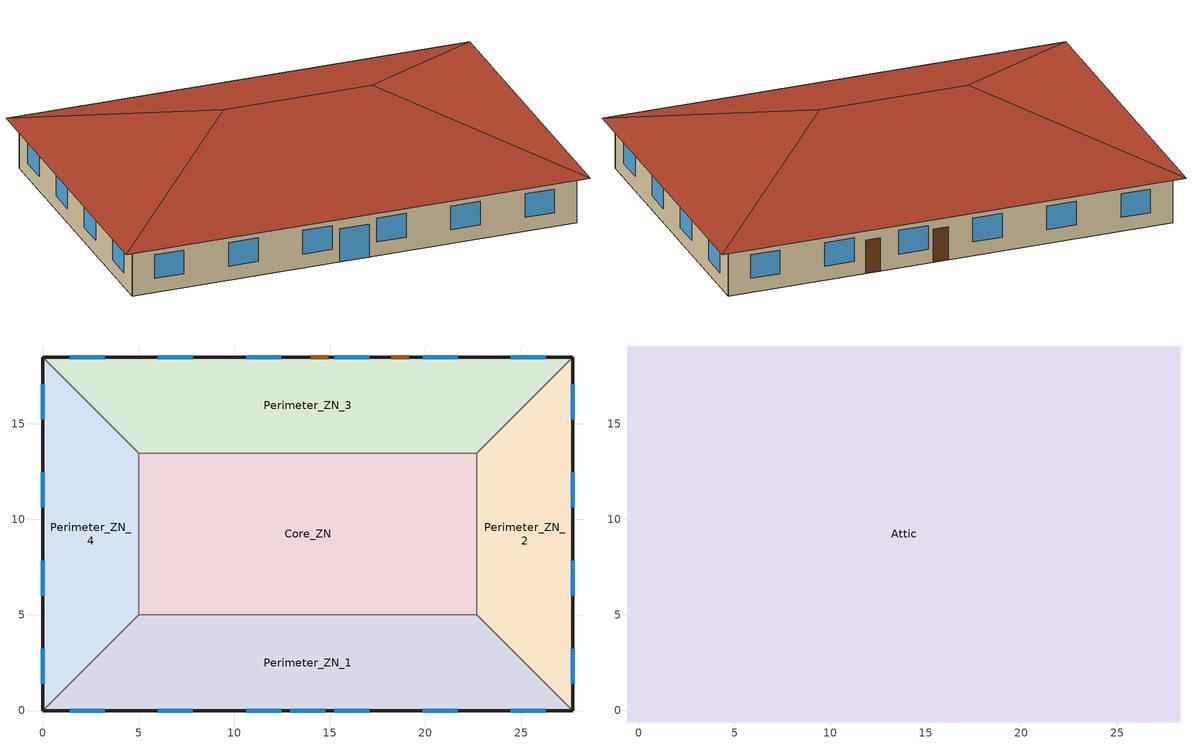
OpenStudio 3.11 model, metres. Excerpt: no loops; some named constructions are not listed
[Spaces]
Perimeter_ZN_1
 floor ground (Foundation F 1.26W/m*K Perim 27.69m Area 113.45m2): 22.69,5 27.69,0 0,0 5,5 z0
 wall outside: 0,0 27.69,0 z0:3.05
 wall to Perimeter_ZN_4: 5,5 0,0 z0:3.05
 wall to Core_ZN: 22.69,5 5,5 z0:3.05
 wall to Perimeter_ZN_2: 27.69,0 22.69,5 z0:3.05
 window: 1.39,0 3.22,0 / 19.85,0 21.68,0 / 15.24,0 17.07,0 / 6.01,0 7.84,0 / 10.62,0 12.45,0 / 24.47,0 26.3,0 z0.9:2.42; 12.93,0 14.76,0 z0:2.13
Perimeter_ZN_2
 floor ground (Foundation F 1.26W/m*K Perim 18.46m Area 67.3m2): 27.69,18.46 27.69,0 22.69,5 22.69,13.46 z0
 wall outside: 27.69,0 27.69,18.46 z0:3.05
 wall to Perimeter_ZN_3: 27.69,18.46 22.69,13.46 z0:3.05
 wall to Core_ZN: 22.69,13.46 22.69,5 z0:3.05
 window: 27.69,1.39 27.69,3.22 / 27.69,10.62 27.69,12.45 / 27.69,15.24 27.69,17.07 / 27.69,6.01 27.69,7.84 z0.9:2.42
Perimeter_ZN_3
 floor ground (Foundation F 1.26W/m*K Perim 27.69m Area 113.45m2): 27.69,18.46 22.69,13.46 5,13.46 0,18.46 z0
 wall outside: 27.69,18.46 0,18.46 z0:3.05
 wall to Core_ZN: 5,13.46 22.69,13.46 z0:3.05
 wall to Perimeter_ZN_4: 0,18.46 5,13.46 z0:3.05
 window: 21.68,18.46 19.85,18.46 / 7.84,18.46 6.01,18.46 / 17.07,18.46 15.24,18.46 / 12.45,18.46 10.62,18.46 / 26.3,18.46 24.47,18.46 / 3.22,18.46 1.39,18.46 z0.9:2.42
 door: 14.91,18.46 14,18.46 / 19.13,18.46 18.22,18.46 z0:2.13
Perimeter_ZN_4
 floor ground (Foundation F 1.26W/m*K Perim 18.46m Area 67.3m2): 0,18.46 5,13.46 5,5 0,0 z0
 wall outside: 0,18.46 0,0 z0:3.05
 wall to Core_ZN: 5,5 5,13.46 z0:3.05
 window: 0,3.22 0,1.39 / 0,12.45 0,10.62 / 0,7.84 0,6.01 / 0,17.07 0,15.24 z0.9:2.42
Core_ZN
 floor ground (Foundation F 1.26W/m*K Perim 0.0m Area 149.66m2): 22.69,13.46 22.69,5 5,5 5,13.46 z0
Attic
 floor outside: 28.29,19.06 27.69,18.46 0,18.46 -0.6,19.06 z3.05; -0.6,19.06 0,18.46 0,0 -0.6,-0.6 z3.05; 28.29,19.06 28.29,-0.6 27.69,0 27.69,18.46 z3.05; 27.69,0 28.29,-0.6 -0.6,-0.6 0,0 z3.05
 floor to Perimeter_ZN_4: 0,18.46 5,13.46 5,5 0,0 z3.05
 floor to Perimeter_ZN_1: 22.69,5 27.69,0 0,0 5,5 z3.05
 floor to Perimeter_ZN_2: 27.69,18.46 27.69,0 22.69,5 22.69,13.46 z3.05
 floor to Core_ZN: 22.69,13.46 22.69,5 5,5 5,13.46 z3.05
 floor to Perimeter_ZN_3: 27.69,18.46 22.69,13.46 5,13.46 0,18.46 z3.05
 roof outside: 18.46,9.23,6.33 28.29,-0.6,3.05 28.29,19.06,3.05; 18.46,9.23,6.33 28.29,19.06,3.05 -0.6,19.06,3.05 9.23,9.23,6.33; 9.23,9.23,6.33 -0.6,-0.6,3.05 28.29,-0.6,3.05 18.46,9.23,6.33; 9.23,9.23,6.33 -0.6,19.06,3.05 -0.6,-0.6,3.05
[Schedule:Ruleset]
Name | Default Day Schedule | Summer Design Day Schedule | Winter Design Day Schedule
OfficeSmall HVACOperationSchd | OfficeSmall HVACOperationSchd Default | OfficeSmall HVACOperationSchd Summer Design Day | OfficeSmall HVACOperationSchd Winter Design Day
OfficeSmall MinOA_MotorizedDamper_Sched | OfficeSmall MinOA_MotorizedDamper_Sched Default | OfficeSmall MinOA_MotorizedDamper_Sched Summer Design Day | OfficeSmall MinOA_MotorizedDamper_Sched Winter Design Day
OfficeSmall BLDG_SWH_SCH | OfficeSmall BLDG_SWH_SCH Default | OfficeSmall BLDG_SWH_SCH Summer Design Day | OfficeSmall BLDG_SWH_SCH Winter Design Day
[Schedule:Day]
Clothing Schedule Summer Clothes: 24, 0, 0.5
OfficeSmall BLDG_OCC_SCH Wkdy Day: No, 6, 0, 0, 7, 0, 0.11, 8, 0, 0.21, 12, 0, 1, 13, 0, 0.53, 17, 0, 1, 18, 0, 0.32, 22, 0, 0.11, 23, 0, 0.05, 24, 0, 0
OfficeSmall BLDG_LIGHT_SCH_2010 Default|Wkdy Day: No, 5, 0, 0.18, 6, 0, 0.23, 7, 0, 0.187059, 8, 0, 0.341586, 12, 0, 0.73197, 16, 0, 0.65064, 17, 0, 0.73197, 18, 0, 0.496113, 20, 0, 0.341586, 22, 0, 0.260256, 23, 0, 0.187059, 24, 0, 0.18
OfficeSmall BLDG_LIGHT_SCH_2010 Wknd Day: No, 24, 0, 0.18
OfficeSmall BLDG_EQUIP_SCH_2010 Default|Wkdy Day: No, 6, 0, 0.42575, 8, 0, 0.484677, 12, 0, 0.969355, 13, 0, 0.911194, 17, 0, 0.969355, 18, 0, 0.484677, 23, 0, 0.193871, 24, 0, 0.1703
OfficeSmall BLDG_EQUIP_SCH_2010 Wknd Day: No, 24, 0, 0.1703
OfficeSmall HTGSETP_SCH_NO_OPTIMUM Wkdy Day: No, 6, 0, 15.56, 19, 0, 21.11, 24, 0, 15.56
OfficeSmall CLGSETP_SCH_NO_OPTIMUM Wkdy Day: No, 6, 0, 29.44, 18, 0, 23.89, 24, 0, 29.44
OfficeSmall HVACOperationSchd Default; OfficeSmall HVACOperationSchd Winter Design Day; OfficeSmall MinOA_MotorizedDamper_Sched Default; OfficeSmall MinOA_MotorizedDamper_Sched Winter Design Day; OfficeSmall BLDG_SWH_SCH Default: No, 24, 0, 0
OfficeSmall HVACOperationSchd Summer Design Day; OfficeSmall HVACOperationSchd SmrDsn|Wkdy Day: No, 6, 0, 0, 19, 0, 1, 24, 0, 0
OfficeSmall MinOA_MotorizedDamper_Sched Summer Design Day; OfficeSmall MinOA_MotorizedDamper_Sched SmrDsn|Wkdy Day: No, 7, 0, 0, 19, 0, 1, 24, 0, 0
OfficeSmall INFIL_Door_Opening_SCH_2013 Wkdy Day: No, 6, 0, 0, 7, 0, 0.131, 8, 0, 1, 12, 0, 0.131, 13, 0, 1, 17, 0, 0.131, 18, 0, 1, 19, 0, 0.131, 24, 0, 0
Service Water Loop Temp - 140F Default; Mixed Water At Faucet Temp - 140F Default: 24, 0, 60
OfficeSmall BLDG_SWH_SCH Winter Design Day; OfficeSmall BLDG_SWH_SCH Summer Design Day; OfficeSmall BLDG_SWH_SCH WntrDsn|SmrDsn|Wkdy Day: No, 7, 0, 0, 8, 0, 0.27, 9, 0, 0.55, 11, 0, 0.64, 12, 0, 0.82, 13, 0, 1, 14, 0, 0.91, 16, 0, 0.55, 17, 0, 0.73, 19, 0, 0.37, 20, 0, 0.18, 21, 0, 0.27, 22, 0, 0.09, 24, 0, 0
Fraction Sensible - 0.2 Default: 24, 0, 0.2
Fraction Latent - 0.05 Default: 24, 0, 0.05
[Schedule:Rule] Rule Order=0; Apply Monday=Yes; Apply Tuesday=Yes; Apply Wednesday=Yes; Apply Thursday=Yes; Apply Friday=Yes; Date Specification Type=DateRange; Start Month=1; Start Day=1; End Month=12; End Day=31
Name | Schedule Ruleset | Day Schedule
Schedule Rule 9 | OfficeSmall HVACOperationSchd | OfficeSmall HVACOperationSchd SmrDsn|Wkdy Day
Schedule Rule 10 | OfficeSmall MinOA_MotorizedDamper_Sched | OfficeSmall MinOA_MotorizedDamper_Sched SmrDsn|Wkdy Day
Schedule Rule 12 | OfficeSmall BLDG_SWH_SCH | OfficeSmall BLDG_SWH_SCH WntrDsn|SmrDsn|Wkdy Day
